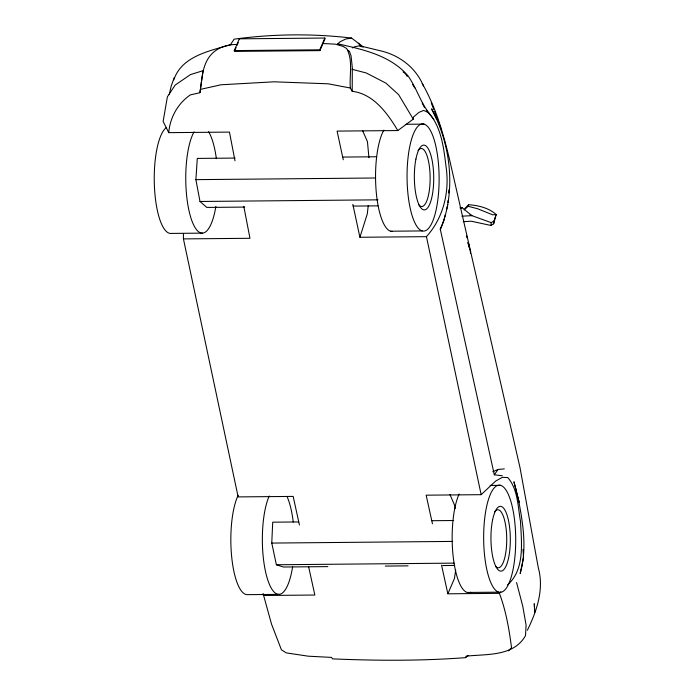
<?xml version="1.0" encoding="UTF-8"?>
<svg xmlns="http://www.w3.org/2000/svg" width="695" height="695" viewBox="0 0 695 695"><rect width="100%" height="100%" fill="white"/><g stroke="black" fill="none" stroke-linecap="round" stroke-linejoin="round"><path stroke-width="1.04" d="M299.449 525.038L293.151 496.404L238.142 496.908L183.428 238.898L183.437 233.624M432.446 523.813L426.157 495.179L481.157 494.675L426.452 236.665C443.332 217.9 449.656 192.15 446.164 167.469C443.784 148.565 441.69 127.741 428.719 112.755L423.681 110.418L418.981 112.364L413.551 116.986L413.264 119.14L397.818 130.547C387.549 113.407 373.519 93.782 352.209 91.332L350.332 88.03C349.264 75.156 353.286 60.291 346.614 48.494L343.113 46.417L335.407 44.167L322.489 43.49M327.866 566.607L283.438 567.016L276.375 564.766L271.771 543.073L272.709 522.188L298.72 521.945M244.718 207.084L206.815 207.431L199.995 201.472L195.886 179.64L197.293 158.417L235.101 158.069M447.962 202.506L448.119 200.395M448.649 192.993L448.874 189.813M463.226 221.653L471.253 221.227L490.87 225.441L491.2 222.652L493.98 221.001L496.161 214.52C488.976 208.005 478.221 205.303 468.604 204.756L464.868 208.552M490.87 225.441L493.65 223.799L493.98 221.001M368.272 205.564L367.264 213.964L359.914 237.273L426.452 236.665M168.746 132.649C170.04 117.455 177.72 103.598 190.343 94.885L199.917 92.73L203.105 70.664L190.482 74.582L175.21 85.042L167.391 96.796L163.125 121.434L168.746 132.649L229.454 132.093L234.988 160.771M199.917 92.73C202.175 79.1 201.75 64.122 212.131 53.532C218.812 46.895 228.36 44.272 237.586 44.471M455.668 570.213L454.434 578.509L447.849 593.799L499.384 593.33L500.878 591.793M352.209 91.332L352.304 67.406L351.036 55.748L349.377 51.256L347.57 50.196M173.811 79.873C181.577 56.243 209.447 50.935 230.401 44.784L234.111 39.163C273.048 33.899 312.585 33.412 351.609 38.077L363.259 46.956M169.25 94.624L171.118 86.354L174.15 77.744M445.278 214.764L443.757 220.845L440.083 229.359M446.546 209.69L447.815 204.625M464.121 209.916L468.161 206.302L468.604 204.756M263.066 593.469L271.51 624.084L281.423 649.834L286.279 652.883L308.267 656.193L331.489 657.401L332.566 658.869C376.872 660.763 421.37 660.971 465.615 657.644L466.058 656.158C486.682 653.952 513.622 656.688 525.49 635.664L526.106 625.161L522.736 606.101L516.567 582.523M493.65 223.799L496.161 214.52L492.685 214.825L477.517 208.717L468.161 206.302M234.258 50.587L239.323 38.824L324.843 38.043L325.008 38.842L319.943 50.605L234.432 51.387L234.258 50.587L319.778 49.805L324.843 38.043M234.849 50.405L236.118 47.468M236.96 45.505L238.229 42.569M527.375 630.261C536.731 611.096 544.281 589.317 538.321 567.85L520.034 467.77L449.335 158.573C443.089 132.719 435.478 106.63 422.195 83.443M502.303 475.762L494.31 474.815L498.046 469.472L504.318 468.873M507.611 584.877C525.116 569.318 521.476 542.404 520.494 521.363C517.818 506.629 518.07 489.48 507.784 477.569L502.424 477.326L495.683 481.044L481.157 494.675M508.488 650.841L511.546 647.714C509.131 629.288 506.003 610.766 499.384 593.33M339.673 44.758L337.822 43.794L339.838 41.926L345.615 39.042L351.609 38.077M465.615 657.644L468.117 655.628M352.348 47.929L354.91 46.687L359.628 45.783L380.964 50.909C399.964 55.504 416.079 67.954 423.533 86.137M460.299 208.5L462.149 207.683L471.905 215.659L491.2 222.652M492.729 471.757L498.046 469.472M200.403 89.403L220.949 84.79L274.056 81.81L328.214 83.808L350.332 88.03M461.871 216.188L471.905 215.659L470.02 214.798M459.986 207.744L462.149 207.683M406.123 124.275L423.985 124.11M397.818 130.547L337.101 131.103L343.261 159.772M343.13 157.07L376.62 156.766M195.886 179.64L375.204 177.998M199.995 201.472L377.984 199.839M353.043 206.085L377.95 205.859M390.686 231.218L422.204 230.922A53.593 16.028 89.5 0 0 437.407 154.69A53.593 16.028 89.5 0 0 409.676 146.94A53.593 16.028 89.5 0 0 422.204 230.922M202.593 233.129L171.083 233.424A53.593 16.028 89.5 0 1 154.429 186.651A53.593 16.028 89.5 0 1 166.14 127.68M183.428 238.898L249.965 238.289L243.815 206.432M490.079 485.449L500.582 485.353M432.003 520.72L453.679 520.52M271.771 543.073L452.732 541.414M276.375 564.766L454.087 563.132M385.299 566.077L408.061 565.869M442.732 565.556L454.652 565.443M467.292 592.453L498.801 592.166A53.593 16.028 89.5 0 0 514.005 515.925A53.593 16.028 89.5 0 0 486.274 508.184A53.593 16.028 89.5 0 0 498.801 592.166M279.19 594.373L247.681 594.659A53.593 16.028 89.5 0 1 231.609 556.122A53.593 16.028 89.5 0 1 238.15 495.292M263.301 595.502L314.844 595.024L308.545 566.39M337.822 43.794C362.894 49.519 390.138 55.209 407.8 75.599C416.192 87.223 420.154 101.331 428.719 112.755M352.009 69.291L366.239 72.966L385.881 83.105L398.643 94.668L413.264 119.14M359.628 45.783L362.269 46.991M403.057 71.889L405.472 73.8L407.235 76.459M358.29 43.22L359.836 44.732M426.382 110.331L433.836 119.358M412.526 84.425L414.872 87.961M467.865 242.564L468.838 244.379L470.037 250.2M422.213 103.034L424.558 107.742M436.834 119.497L431.578 108.88C450.951 144.786 456.346 191.577 440.378 229.645L494.31 474.815M362.634 130.712L367.438 141.615L368.949 157.748M449.952 494.51L455.06 506.342L455.208 508.497M431.23 102.773L433.819 109.645M434.566 111.608L440.865 128.297M518.001 497.455C522.892 522.249 527.34 548.711 520.164 573.505L523.552 557.416L523.014 549.406M468.248 243.467L469.134 247.385M466.588 235.857L467.023 237.838M468.109 242.79L468.977 246.751M441.551 565.174L447.849 593.799M352.843 204.365L359.914 237.273M319.778 49.805L319.943 50.605M239.323 38.824L239.497 39.624M470.237 251.173L470.584 253.171M392.371 231.392A53.593 16.028 89.5 0 1 376.151 190.969A53.593 16.028 89.5 0 1 383.849 130.147M418.025 150.554A29.025 8.679 89.5 0 1 430.127 176.921A29.025 8.679 89.5 0 1 418.824 204.938M215.884 206.372A53.593 16.028 89.5 0 1 190.491 216.536A53.593 16.028 89.5 0 1 194.035 131.928M208.578 131.668A53.593 16.028 89.5 0 1 216.371 158.703M292.656 566.529A53.593 16.028 89.5 0 1 267.844 580.186A53.593 16.028 89.5 0 1 269.208 496.004M287.131 496.725A53.593 16.028 89.5 0 1 293.238 522.023M470.637 592.218A53.593 16.028 89.5 0 1 453.279 557.442A53.593 16.028 89.5 0 1 459.091 494.058M494.632 511.798A29.025 8.679 89.5 0 1 506.724 538.165A29.025 8.679 89.5 0 1 495.422 566.173M515.725 488.628L513.944 481.765L519.2 502.624L515.725 488.628M534.446 605.58L534.229 603.66L534.69 612.477L534.446 605.58M415.931 159.025A32.396 9.687 89.5 0 0 423.498 209.794A32.396 9.687 89.5 0 0 432.69 163.716A32.396 9.687 89.5 0 0 415.931 159.025M492.529 520.26A32.396 9.687 89.5 0 0 500.105 571.029A32.396 9.687 89.5 0 0 509.287 524.951A32.396 9.687 89.5 0 0 492.529 520.26"/></g></svg>
